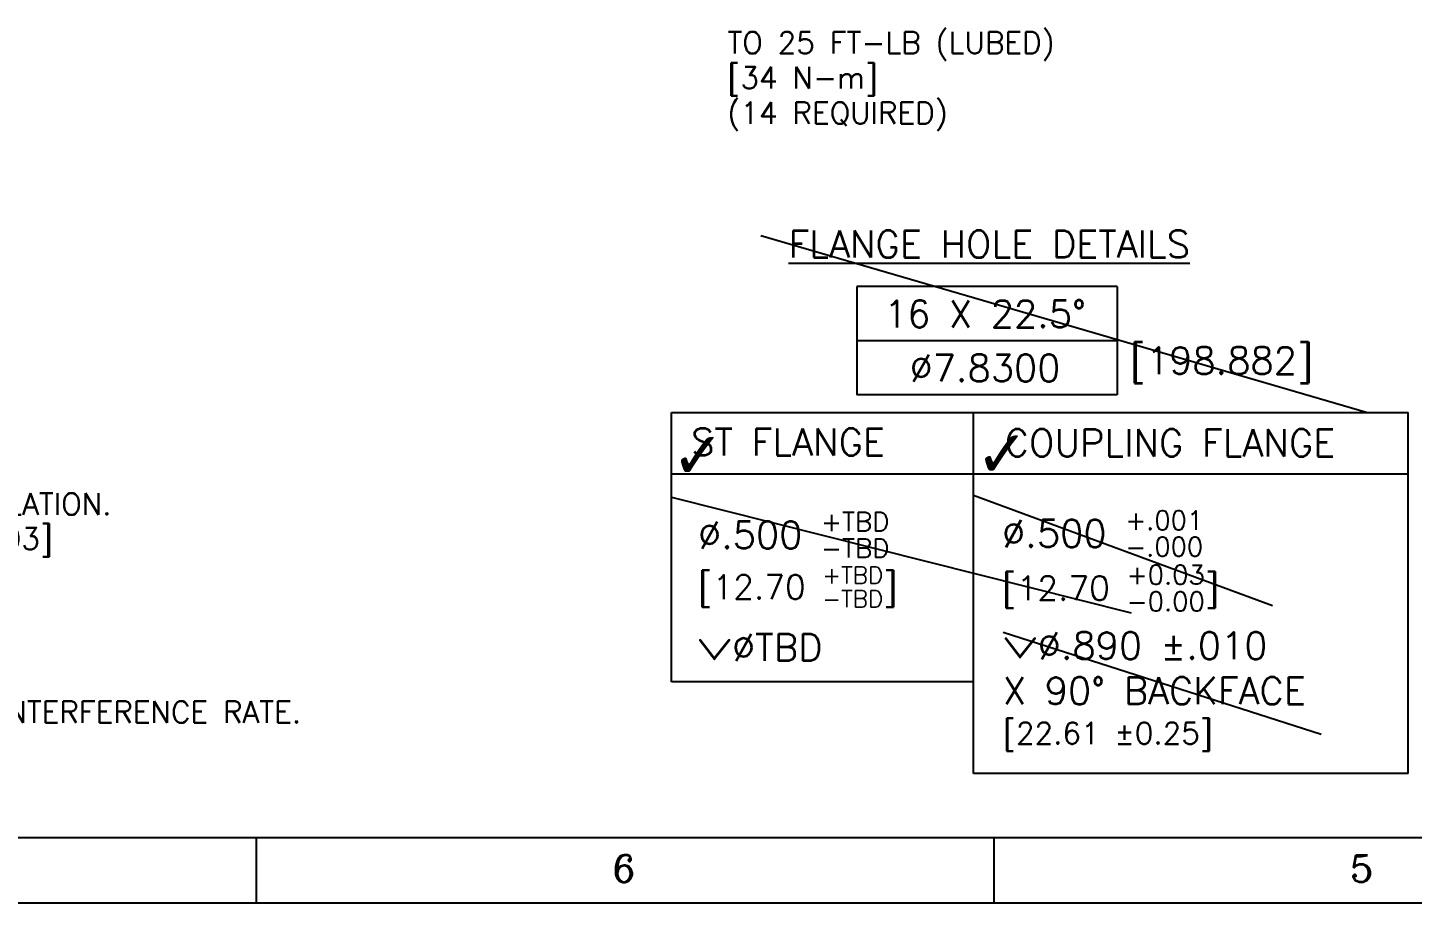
# Model space of a CAD drawing. Header units: inches. Extents: x 0 to 61.2, y 0 to 39.6.
# Drawn here: x 12.93 to 27.29, y 0 to 9.09 of the extents above; entities that cross this region are included whole.
import ezdxf
from ezdxf.enums import TextEntityAlignment as Align

# ---------------------------------------------------------------- set-up
doc = ezdxf.new("R2010")
doc.units = ezdxf.units.IN
doc.header["$LTSCALE"] = 0.54
doc.header["$MEASUREMENT"] = 0
for name, color, linetype in [('BORDER', 5, 'Continuous'), ('DIM', 1, 'Continuous'), ('DIM_QC_PASS', 3, 'Continuous'), ('TEXT', 2, 'Continuous'), ('XHATCH', 3, 'Continuous')]:
    doc.layers.add(name, color=color, linetype=linetype)
doc.styles.add('ROMANC', font='romanc', dxfattribs={"height": 0.1563})
doc.styles.add('ROMANS', font='romans')
doc.styles.get("Standard").update_dxf_attribs({"font": 'romans.shx'})

# ---------------------------------------------------------------- blocks, each defined once
blk = doc.blocks.new('KF')
at = {"layer": 'BORDER'}
blk.add_line((0.38, 0.38), (33.62, 0.38), dxfattribs=at)
at = {"layer": 'BORDER', "color": 5, "linetype": 'Continuous', "extrusion": (0, 1, 0)}
for p, q in [((8.5, 0), (8.5, 0.38)), ((12.75, 0), (12.75, 0.38)), ((34, 0), (0, 0))]:
    blk.add_line(p, q, dxfattribs=at)
at = {"color": 2, "style": 'ROMANS'}
blk.add_attdef('CUSTOMER', text='', height=0.225, dxfattribs=at).set_placement((28.347, 3.9483), align=Align.MIDDLE_LEFT)
for tag, height, p in [('SCALE', 0.12, (24.0581, 1.5469)), ('CPLG', 0.156, (31.665, 1.4996)), ('DWG_NO', 0.225, (31.3922, 1.0631))]:
    blk.add_attdef(tag, text='', height=height, dxfattribs=at).set_placement(p, align=Align.MIDDLE)
for tag, height, p in [('PG', 0.1, (32.6602, 0.9884)), ('OF', 0.1, (32.9787, 0.9884)), ('R', 0.125, (33.3398, 1.0109))]:
    blk.add_attdef(tag, text='', height=height, dxfattribs=at).set_placement(p, align=Align.MIDDLE_CENTER)
blk.add_attdef('COPY_YEAR', (22.9803, 0.7162), '', height=0.055, dxfattribs=at)
at = {"layer": 'BORDER', "color": 2, "linetype": 'Continuous', "style": 'ROMANC'}
for s, p in [('6', (10.5499, 0.122)), ('5', (14.7999, 0.122))]:
    blk.add_text(s, height=0.1563, dxfattribs=at).set_placement(p)
at = {"layer": 'BORDER', "style": 'ROMANS', "flags": 1}
for tag, p in [('REMARK', (34.1273, 2.1572)), ('DRVN_EQP', (34.1273, 1.7219)), ('DRVN_BR', (34.1259, 1.2658)), ('FEA1', (34.1259, 1.0611)), ('FEA2', (34.1245, 0.8748)), ('CP', (34.1245, 0.6999))]:
    blk.add_attdef(tag, p, '', height=0.1, dxfattribs=at)
for tag, p in [('DRV_EQP', (34.1287, 1.9733)), ('DRV_BR', (34.1273, 1.5172))]:
    blk.add_attdef(tag, text='', height=0.1, dxfattribs=at).set_placement(p, align=Align.MIDDLE_LEFT)
blk = doc.blocks.new('ES-FLAG1')
at = {"layer": 'DIM', "color": 1}
for p, q in [((1.5, 0), (0, 0)), ((0, 0), (0, -0.312)), ((1.5, 0), (1.5, -0.312)), ((1.5, -0.312), (0, -0.312))]:
    blk.add_line(p, q, dxfattribs=at)
at = {"layer": 'DIM', "color": 2, "style": 'ROMANS'}
blk.add_attdef('TEXT', text='', height=0.156, dxfattribs=at).set_placement((0.7377, -0.157), align=Align.MIDDLE)

msp = doc.modelspace()

# ---------------------------------------------------------------- linework, layer by layer
at = {"layer": 'BORDER'}
for p, q in [((19.60173, 2.29657), (19.60173, 5.09207)), ((19.60173, 5.09207), (24.03404, 5.09207)), ((22.73471, 1.34553), (22.73471, 5.09207)), ((24.03404, 5.09207), (27.24423, 5.09207)), ((27.24423, 1.34553), (27.24423, 5.09207)), ((19.60173, 4.45449), (27.24423, 4.45449)), ((22.73471, 2.29657), (19.60173, 2.29657)), ((27.24423, 1.34553), (22.73471, 1.34553))]:
    msp.add_line(p, q, dxfattribs=at)
at = {"layer": 'XHATCH'}
for p, q in [((20.5279, 6.92965), (26.82011, 5.09207)), ((19.60173, 4.21374), (24.36989, 3.0128)), ((25.83695, 3.08806), (22.73471, 4.23161)), ((23.04106, 2.81382), (26.34127, 1.75552))]:
    msp.add_line(p, q, dxfattribs=at)

# ---------------------------------------------------------------- block references
at = {"layer": 'BORDER', "xscale": 1.8, "yscale": 1.8, "zscale": 1.8}
msp.add_blockref('KF', (0, 0), dxfattribs=at)
at = {"layer": 'TEXT', "xscale": 1.8, "yscale": 1.8, "zscale": 1.8}
for p, values in [((21.52634, 6.3986), {'TEXT': '16 X 22.5%%D'}), ((21.52634, 5.837), {'TEXT': '%%c7.8300'})]:
    msp.add_blockref('ES-FLAG1', p, dxfattribs=at).add_auto_attribs(values)

# ---------------------------------------------------------------- texts
at = {"layer": 'DIM_QC_PASS', "color": 3, "char_height": 0.5, "width": 9.2, "attachment_point": 8}
for insert in [(19.87723, 4.40811), (23.03181, 4.42311)]:
    msp.add_mtext('{\\fArial|b1|i0;✓}', dxfattribs=dict(at, insert=insert))
at = {"layer": 'TEXT', "style": 'ROMANS'}
for s, p in [('TO 25 FT-LB (LUBED)', (20.18268, 8.92978)), ('[34 N-m]', (20.18268, 8.56549)), ('(14 REQUIRED)', (20.18268, 8.2012)), ('CENTER SECTION IS DESIGNED TO STRETCH FLEXIBLE ELEMENTS AT INSTALLATION.', (1.404, 4.14396)), ('NOMINAL CENTER SECTION FREE LENGTH (UNSTRETCHED) = 28.229 [717.03]', (1.404, 3.78396)), ('DRIVEN HUB BORE PER ELLIOTT SPECIFICATION DM 3.8.4. WITH .0027"/" INTERFERENCE RATE.', (1.404, 1.98396))]:
    msp.add_text(s, height=0.225, dxfattribs=at).set_placement(p, align=Align.MIDDLE_LEFT)
at = {"layer": 'TEXT', "char_height": 0.2808, "attachment_point": 1, "style": 'ROMANS'}
for s, width, insert in [('{\\LFLANGE HOLE DETAILS}', 7.6417334, (20.81509, 6.98008)), ('[198.882]', 2.2597124, (24.35584, 5.77173)), ('ST FLANGE', 3.825801, (19.80695, 4.92629)), ('COUPLING FLANGE', 6.3987752, (23.05719, 4.9182)), ('\\A1;%%C.500 {\\H0.7x;\\S+TBD^ -TBD;} \\P{\\H0.89286x;[12.70 \\H0.7x;\\S+TBD^ -TBD;\\H1.42857x;]}', 4.4926551, (19.87723, 4.05811)), ('\\A1;%%C.500 {\\H0.7x;\\C2;\\S+.001^ -.000;} \\P{\\H0.89286x;[12.70 \\H0.78848x;\\C2;\\S+0.03^ -0.00;\\H1.26827x;\\C256;]}', 4.4926551, (23.03181, 4.07311)), ('\\A1;{\\Fgdt|c0;w}%%CTBD', 5.7754715, (19.87101, 2.79629)), ('\\A1;{\\Fgdt|c0;w}%%C.890 %%P.010 ^JX 90%%D BACKFACE \\P{\\H0.8x;[22.61 %%P0.25]}', 5.7754715, (23.04106, 2.81382))]:
    msp.add_mtext_dynamic_manual_height_columns(s, width=width, gutter_width=0.8125, heights=[0], dxfattribs=dict(at, insert=insert))

doc.saveas('drawing.dxf')
